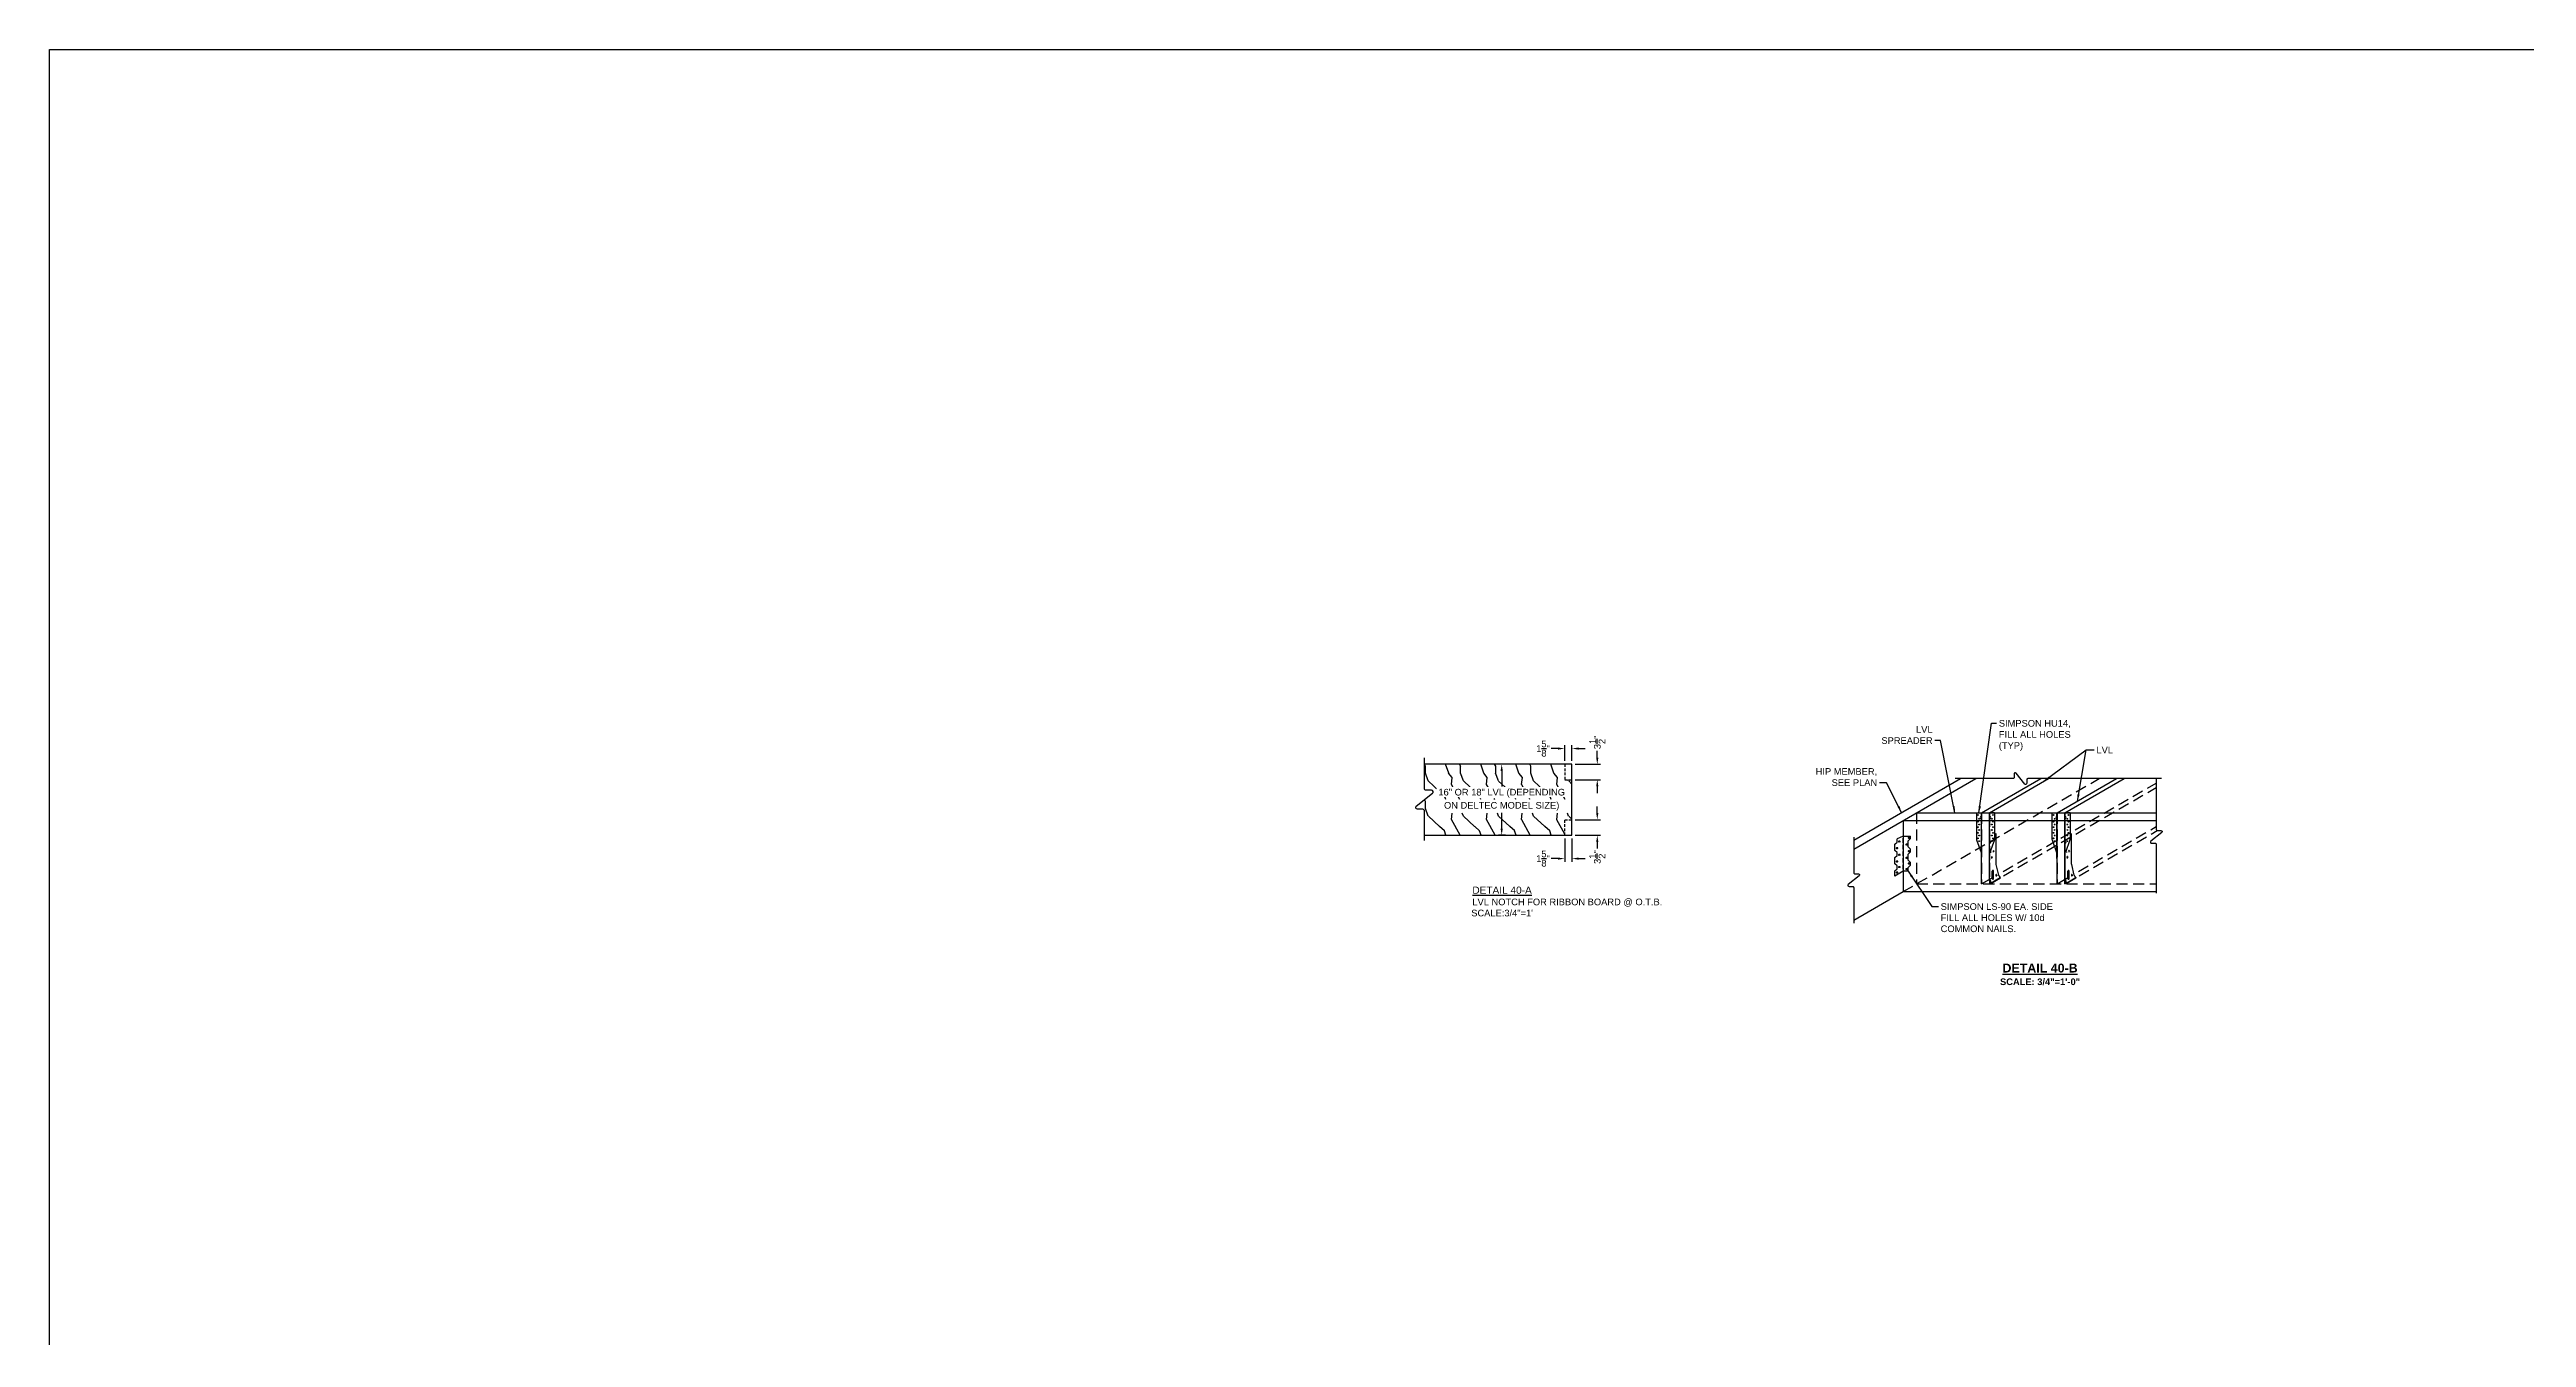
# Model space of a CAD drawing. Header units: inches. Extents: x -1316 to 22433, y -200 to 8737.
# Drawn here: x 3202 to 3759, y 1099 to 1389 of the extents above; entities that cross this region are included whole.
import ezdxf

# ---------------------------------------------------------------- set-up
doc = ezdxf.new("R2010")
doc.units = ezdxf.units.IN
doc.header["$LTSCALE"] = 10
doc.header["$MEASUREMENT"] = 0
doc.header["$PDMODE"] = 34
doc.header["$PDSIZE"] = 18
doc.linetypes.add('HIDDEN', pattern=[0.375, 0.25, -0.125])
doc.linetypes.add('HIDDEN4', pattern=[0.09375, 0.0625, -0.03125])
doc.layers.get('0').update_dxf_attribs({"linetype": 'CONTINUOUS'})
doc.layers.get('DefPoints').update_dxf_attribs({"linetype": 'CONTINUOUS'})
for name, color, linetype in [('A-', 1, 'CONTINUOUS'), ('A-BLUE', 5, 'CONTINUOUS'), ('A-DIM', 4, 'CONTINUOUS'), ('A-TXT', 222, 'CONTINUOUS')]:
    doc.layers.add(name, color=color, linetype=linetype)
doc.layers.add('VIEWPORT', color=14, linetype='CONTINUOUS', plot=False)
doc.styles.add('style1', font='arial.ttf')
doc.styles.add('style2', font='arialbd.ttf')
doc.dimstyles.new('3-4', dxfattribs={"dimtxt": 1.5, "dimasz": 1.5, "dimexe": 0.75, "dimexo": 0.75, "dimgap": 0.5, "dimtad": 0, "dimdec": 4, "dimrnd": 0.0625, "dimzin": 0, "dimdsep": 46, "dimlunit": 4, "dimtxsty": 'style1', "dimcen": 0.09, "dimazin": 0, "dimtfac": 1, "dimtdec": 4, "dimtofl": 0, "dimtmove": 0, "dimatfit": 0, "dimfxl": 1, "dimtolj": 1, "dimtzin": 0, "dimarcsym": 0})
doc.dimstyles.new('3-4 HORIZ', dxfattribs={"dimtxt": 1.5, "dimasz": 1.5, "dimexe": 0.75, "dimexo": 0.75, "dimgap": 0.5, "dimtad": 0, "dimtih": 1, "dimtoh": 1, "dimdec": 4, "dimrnd": 0.0625, "dimzin": 0, "dimdsep": 46, "dimlunit": 4, "dimtxsty": 'style1', "dimcen": 0.09, "dimazin": 0, "dimtfac": 1, "dimtdec": 4, "dimtofl": 0, "dimtmove": 0, "dimatfit": 0, "dimfxl": 0.75, "dimtolj": 1, "dimtzin": 0, "dimarcsym": 0})

# ---------------------------------------------------------------- blocks, each defined once
blk = doc.blocks.new('*D911')
at = {"layer": 'A-DIM', "color": 0, "lineweight": -2, "transparency": 16777216}
for p, q in [((3542.87, 1229.28), (3542.87, 1232.8)), ((3544.5, 1229.28), (3544.5, 1232.8)), ((3541.37, 1232.05), (3539.82, 1232.05)), ((3546, 1232.05), (3547.5, 1232.05))]:
    blk.add_line(p, q, dxfattribs=at)
at = {"layer": 'A-DIM', "color": 0, "transparency": 16777216}
for points in [[(3541.37, 1232.3), (3541.37, 1231.8), (3542.87, 1232.05)], [(3546, 1232.3), (3546, 1231.8), (3544.5, 1232.05)]]:
    blk.add_solid(points, dxfattribs=at)
at = {"layer": 'DefPoints', "color": 0, "transparency": 16777216}
for p in [(3542.87, 1228.53), (3544.5, 1232.05), (3544.5, 1228.53)]:
    blk.add_point(p, dxfattribs=at)
at = {"layer": 'A-DIM', "color": 0, "transparency": 16777216, "insert": (3537.98, 1232.05), "char_height": 1.5, "attachment_point": 5, "style": 'style1'}
blk.add_mtext('\\A1;1{\\H1.000000x;\\S5/8;}"', dxfattribs=at)
blk = doc.blocks.new('*D912')
at = {"layer": 'A-DIM', "color": 0, "lineweight": -2, "transparency": 16777216}
for p, q in [((3545.25, 1228.53), (3550.95, 1228.53)), ((3550.2, 1230.03), (3550.2, 1231.53)), ((3545.25, 1225.03), (3550.95, 1225.03)), ((3550.2, 1223.53), (3550.2, 1222.03))]:
    blk.add_line(p, q, dxfattribs=at)
at = {"layer": 'A-DIM', "color": 0, "transparency": 16777216}
for points in [[(3549.95, 1230.03), (3550.45, 1230.03), (3550.2, 1228.53)], [(3549.95, 1223.53), (3550.45, 1223.53), (3550.2, 1225.03)]]:
    blk.add_solid(points, dxfattribs=at)
at = {"layer": 'DefPoints', "color": 0, "transparency": 16777216}
for p in [(3544.5, 1228.53), (3550.2, 1228.53), (3544.5, 1225.03)]:
    blk.add_point(p, dxfattribs=at)
at = {"layer": 'A-DIM', "color": 0, "transparency": 16777216, "insert": (3550.2, 1233.44), "char_height": 1.5, "attachment_point": 5, "rotation": 90, "style": 'style1'}
blk.add_mtext('\\A1;3{\\H1.000000x;\\S1/2;}"', dxfattribs=at)
blk = doc.blocks.new('*D908')
at = {"layer": 'A-DIM', "color": 0, "lineweight": -2, "transparency": 16777216}
for p, q in [((3542.87, 1211.78), (3542.87, 1206.53)), ((3544.5, 1211.78), (3544.5, 1206.53)), ((3541.37, 1207.28), (3539.82, 1207.28)), ((3546, 1207.28), (3547.5, 1207.28))]:
    blk.add_line(p, q, dxfattribs=at)
at = {"layer": 'A-DIM', "color": 0, "transparency": 16777216}
for points in [[(3541.37, 1207.53), (3541.37, 1207.03), (3542.87, 1207.28)], [(3546, 1207.53), (3546, 1207.03), (3544.5, 1207.28)]]:
    blk.add_solid(points, dxfattribs=at)
at = {"layer": 'DefPoints', "color": 0, "transparency": 16777216}
for p in [(3542.87, 1212.53), (3544.5, 1212.53), (3544.5, 1207.28)]:
    blk.add_point(p, dxfattribs=at)
at = {"layer": 'A-DIM', "color": 0, "transparency": 16777216, "insert": (3537.98, 1207.28), "char_height": 1.5, "attachment_point": 5, "style": 'style1'}
blk.add_mtext('\\A1;1{\\H1.000000x;\\S5/8;}"', dxfattribs=at)
blk = doc.blocks.new('*D909')
at = {"layer": 'A-TXT', "color": 0, "lineweight": -2, "transparency": 16777216}
for p, q in [((3529.57, 1228.53), (3527.93, 1228.53)), ((3528.68, 1227.03), (3528.68, 1223.5)), ((3528.68, 1214.03), (3528.68, 1217.56)), ((3529.57, 1212.53), (3527.93, 1212.53))]:
    blk.add_line(p, q, dxfattribs=at)
at = {"layer": 'A-TXT', "color": 0, "transparency": 16777216}
for points in [[(3528.43, 1227.03), (3528.93, 1227.03), (3528.68, 1228.53)], [(3528.43, 1214.03), (3528.93, 1214.03), (3528.68, 1212.53)]]:
    blk.add_solid(points, dxfattribs=at)
at = {"layer": 'DefPoints', "color": 0, "transparency": 16777216}
for p in [(3530.32, 1228.53), (3528.68, 1212.53), (3530.32, 1212.53)]:
    blk.add_point(p, dxfattribs=at)
at = {"layer": 'A-TXT', "color": 0, "transparency": 16777216, "insert": (3528.68, 1222.01), "char_height": 1.5, "attachment_point": 5, "style": 'style1', "bg_fill": 3, "box_fill_scale": 1.25, "bg_fill_color": 256, "bg_fill_true_color": 13158600, "bg_fill_transparency": 0}
blk.add_mtext('\\A1;16" OR 18" LVL (DEPENDING', dxfattribs=at)
at = {"layer": 'A-TXT', "color": 0, "transparency": 16777216, "insert": (3528.68, 1219.05), "char_height": 1.5, "attachment_point": 5, "style": 'style1', "bg_fill": 3, "box_fill_scale": 1.25, "bg_fill_color": 256, "bg_fill_true_color": 13158600, "bg_fill_transparency": 0}
blk.add_mtext('\\A1;ON DELTEC MODEL SIZE)', dxfattribs=at)
blk = doc.blocks.new('*U907')
blk.add_lwpolyline([(-24.5, 0), (-6.7, 0, 0.414214), (-5.7, 1), (-5.7, 4.2, -0.707458), (-3.9, 4.9), (3.9, -4.9, 0.707458), (5.7, -4.2), (5.7, -1, -0.414214), (6.7, 0), (25.1, 0)], format="xyb")
blk = doc.blocks.new('*D910')
at = {"layer": 'A-DIM', "color": 0, "lineweight": -2, "transparency": 16777216}
for p, q in [((3545.25, 1216.03), (3550.95, 1216.03)), ((3550.2, 1217.53), (3550.2, 1219.03)), ((3545.25, 1212.53), (3550.95, 1212.53)), ((3550.2, 1211.03), (3550.2, 1209.53))]:
    blk.add_line(p, q, dxfattribs=at)
at = {"layer": 'A-DIM', "color": 0, "transparency": 16777216}
for points in [[(3549.95, 1217.53), (3550.45, 1217.53), (3550.2, 1216.03)], [(3549.95, 1211.03), (3550.45, 1211.03), (3550.2, 1212.53)]]:
    blk.add_solid(points, dxfattribs=at)
at = {"layer": 'DefPoints', "color": 0, "transparency": 16777216}
for p in [(3544.5, 1216.03), (3544.5, 1212.53), (3550.2, 1212.53)]:
    blk.add_point(p, dxfattribs=at)
at = {"layer": 'A-DIM', "color": 0, "transparency": 16777216, "insert": (3550.2, 1207.62), "char_height": 1.5, "attachment_point": 5, "rotation": 90, "style": 'style1'}
blk.add_mtext('\\A1;3{\\H1.000000x;\\S1/2;}"', dxfattribs=at)
blk = doc.blocks.new('*U904')
blk.add_lwpolyline([(-52.5, 0), (-6.7, 0, 0.414214), (-5.7, 1), (-5.7, 4.2, -0.707458), (-3.9, 4.9), (3.9, -4.9, 0.707458), (5.7, -4.2), (5.7, -1, -0.414214), (6.7, 0), (50.7, 0)], format="xyb")
blk = doc.blocks.new('*U905')
blk.add_lwpolyline([(-38.7, 0), (-6.7, 0, 0.414214), (-5.7, 1), (-5.7, 4.2, -0.707458), (-3.9, 4.9), (3.9, -4.9, 0.707458), (5.7, -4.2), (5.7, -1, -0.414214), (6.7, 0), (38.7, 0)], format="xyb")
blk = doc.blocks.new('*U906')
blk.add_lwpolyline([(-127.1, 0), (-6.7, 0, 0.414214), (-5.7, 1), (-5.7, 4.2, -0.707458), (-3.9, 4.9), (3.9, -4.9, 0.707458), (5.7, -4.2), (5.7, -1, -0.414214), (6.7, 0), (58.9, 0)], format="xyb")

msp = doc.modelspace()

# ---------------------------------------------------------------- hatches: boundary and pattern name
at = {"layer": 'A-'}
h = msp.add_hatch(dxfattribs=at)
h.set_pattern_fill('WOOD_2', color=5, scale=7.9, pattern_type=2)
h.set_pattern_definition([(108.4349, (6961.1017, 33.5399), (-7.8999874, 15.8000034), [2.997837, -21.984152]), (139.3987, (6960.1537, 36.3839), (-47.39999224, 39.50000333), [1.456689, -71.377717]), (136.8476, (6966.9477, 37.33187), (-118.499980546, 110.600022388), [3.465209, -169.795316]), (109.9831, (6964.4197, 39.7019), (-23.69999569, 63.2000052), [1.849343, -90.617787]), (90, (6963.788, 33.54), (-7.9, 7.9), [1.58, -6.32]), (118.4429, (6963.7877, 35.11987), (55.299951327, -102.70002975), [4.312563, -211.315473]), (84.2894, (6961.7337, 38.9119), (-7.90001039, -71.09999545), [1.587884, -77.806136]), (129.8056, (6961.8917, 40.4919), (31.60001922, -39.49998468), [1.23402, -60.466955])])
h.paths.add_polyline_path([(3513.53678, 1217.51153), (3543.82785, 1217.51153), (3543.82785, 1220.54724), (3513.53678, 1220.54724)], flags=16)
h.paths.add_polyline_path([(3520.35151, 1220.79724), (3537.01312, 1220.79724), (3537.01312, 1223.33295), (3520.35151, 1223.33295)], flags=16)
edge = h.paths.add_edge_path()
edge.add_line((3511.3009, 1228.52938), (3511.3009, 1223.04495))
edge.add_arc((3511.6759, 1223.04495), 0.375, 180, 270)
edge.add_line((3511.6759, 1222.66995), (3512.89255, 1222.66995))
edge.add_arc((3512.89255, 1222.29495), 0.375, -51.1111607, 90, ccw=False)
edge.add_line((3513.12798, 1222.00306), (3509.47382, 1219.05571))
edge.add_arc((3509.70925, 1218.76382), 0.375, 128.8888393, 270)
edge.add_line((3509.70925, 1218.38882), (3510.9259, 1218.38882))
edge.add_arc((3510.9259, 1218.01382), 0.375, 0, 90, ccw=False)
edge.add_line((3511.3009, 1218.01382), (3511.3009, 1212.52938))
edge.add_line((3511.3009, 1212.52938), (3542.87448, 1212.52938))
edge.add_line((3542.87448, 1212.52938), (3542.87448, 1216.02938))
edge.add_line((3542.87448, 1216.02938), (3544.49948, 1216.02938))
edge.add_line((3544.49948, 1216.02938), (3544.49948, 1225.02938))
edge.add_line((3544.49948, 1225.02938), (3542.87448, 1225.02938))
edge.add_line((3542.87448, 1225.02938), (3542.87448, 1228.52938))
edge.add_line((3542.87448, 1228.52938), (3511.3009, 1228.52938))

# ---------------------------------------------------------------- linework, layer by layer
for p, q in [((3607.93263, 1211.43376), (3631.93514, 1225.29162)), ((3607.93263, 1209.41304), (3635.43514, 1225.29162)), ((3636.71887, 1217.58903), (3650.06014, 1225.29162)), ((3638.46887, 1217.58903), (3651.81014, 1225.29162)), ((3653.71887, 1217.58903), (3667.06014, 1225.29162)), ((3655.46887, 1217.58903), (3668.81014, 1225.29162)), ((3619.06278, 1215.83903), (3619.06278, 1199.83903)), ((3619.06278, 1215.83903), (3676.05732, 1215.83903)), ((3622.09387, 1217.58903), (3676.04828, 1217.58903)), ((3635.53887, 1217.58903), (3635.53887, 1211.81552)), ((3635.53887, 1217.58903), (3636.71887, 1217.58903)), ((3636.66387, 1207.30028), (3636.66387, 1217.58903)), ((3636.71887, 1207.30028), (3636.71887, 1217.58903)), ((3638.46887, 1207.30028), (3638.46887, 1217.58903)), ((3639.64887, 1217.58903), (3638.46887, 1217.58903)), ((3638.52387, 1207.30028), (3638.52387, 1217.58903)), ((3639.64887, 1217.58903), (3639.64887, 1211.81552)), ((3652.53887, 1217.58903), (3652.53887, 1211.81552)), ((3652.53887, 1217.58903), (3653.71887, 1217.58903)), ((3653.66387, 1207.30028), (3653.66387, 1217.58903)), ((3653.71887, 1207.30028), (3653.71887, 1217.58903)), ((3655.46887, 1201.58903), (3655.46887, 1217.58903)), ((3655.46887, 1207.30028), (3655.46887, 1217.58903)), ((3656.64887, 1217.58903), (3655.46887, 1217.58903)), ((3655.52387, 1207.30028), (3655.52387, 1217.58903)), ((3656.64887, 1217.58903), (3656.64887, 1211.81552)), ((3617.21259, 1210.50174), (3617.71259, 1211.00174)), ((3617.21259, 1209.12674), (3617.21259, 1210.50174)), ((3619.06278, 1212.31664), (3617.71259, 1211.73347)), ((3617.71259, 1211.00174), (3617.71259, 1211.73347)), ((3618.29079, 1211.20484), (3618.0874, 1211.20484)), ((3618.29079, 1211.04864), (3618.0874, 1211.04864)), ((3618.96898, 1211.77334), (3618.96898, 1210.96134)), ((3618.96898, 1210.27334), (3618.96898, 1209.46134)), ((3619.06278, 1212.31664), (3620.70009, 1212.31664)), ((3619.06278, 1212.30464), (3619.06278, 1211.93233)), ((3619.06278, 1210.80464), (3619.06278, 1210.41492)), ((3619.15658, 1210.96094), (3619.15658, 1211.7785)), ((3619.15658, 1209.46094), (3619.15658, 1210.2785)), ((3619.90329, 1210.50774), (3619.75764, 1210.50774)), ((3619.90329, 1210.35154), (3619.75764, 1210.35154)), ((3620.20009, 1211.30464), (3620.70009, 1211.80464)), ((3620.20009, 1209.92964), (3620.20009, 1211.30464)), ((3620.40329, 1212.00774), (3620.28778, 1212.00774)), ((3620.40329, 1211.85154), (3620.28778, 1211.85154)), ((3620.70009, 1211.80464), (3620.70009, 1212.31664)), ((3635.59727, 1211.47881), (3636.60887, 1208.64989)), ((3636.71887, 1201.58903), (3636.71887, 1210.08263)), ((3638.46887, 1202.7456), (3638.46887, 1212.10037)), ((3638.52387, 1202.68162), (3638.52387, 1212.10037)), ((3639.59048, 1211.47881), (3638.57887, 1208.64989)), ((3639.89887, 1212.92598), (3639.89887, 1206.32686)), ((3652.59727, 1211.47881), (3653.60887, 1208.64989)), ((3653.71887, 1201.58903), (3653.71887, 1210.08263)), ((3653.71887, 1201.58903), (3653.71887, 1210.08263)), ((3655.46887, 1202.7456), (3655.46887, 1212.10037)), ((3655.52387, 1202.68162), (3655.52387, 1212.10037)), ((3656.59048, 1211.47881), (3655.57887, 1208.64989)), ((3656.89887, 1212.92598), (3656.89887, 1206.32686)), ((3617.71259, 1208.62674), (3617.21259, 1209.12674)), ((3617.21259, 1207.50174), (3617.71259, 1208.00174)), ((3617.21259, 1206.12674), (3617.21259, 1207.50174)), ((3617.71259, 1205.62674), (3617.21259, 1206.12674)), ((3617.21259, 1204.50174), (3617.71259, 1205.00174)), ((3617.21259, 1203.36143), (3617.21259, 1204.50174)), ((3619.06278, 1204.42964), (3617.21259, 1203.36143)), ((3617.79079, 1209.70484), (3617.5874, 1209.70484)), ((3617.79079, 1209.54864), (3617.5874, 1209.54864)), ((3617.79079, 1206.70484), (3617.5874, 1206.70484)), ((3617.79079, 1206.54864), (3617.5874, 1206.54864)), ((3617.71259, 1208.00174), (3617.71259, 1208.62674)), ((3617.71259, 1205.00174), (3617.71259, 1205.62674)), ((3618.29079, 1208.20484), (3618.0874, 1208.20484)), ((3618.29079, 1208.04864), (3618.0874, 1208.04864)), ((3618.29079, 1205.45484), (3618.0874, 1205.45484)), ((3618.29079, 1205.29864), (3618.0874, 1205.29864)), ((3618.96898, 1208.77334), (3618.96898, 1207.96134)), ((3618.96898, 1207.27334), (3618.96898, 1206.46134)), ((3618.96898, 1205.77334), (3618.96898, 1204.96134)), ((3619.06278, 1209.2846), (3619.06278, 1208.91299)), ((3619.06278, 1207.81364), (3619.06278, 1207.42655)), ((3619.06278, 1206.31172), (3619.06278, 1205.92462)), ((3619.06278, 1204.82528), (3619.06278, 1204.42964)), ((3620.20009, 1204.42964), (3619.06278, 1204.42964)), ((3619.15658, 1207.96094), (3619.15658, 1208.7785)), ((3619.15658, 1206.46094), (3619.15658, 1207.2785)), ((3619.15658, 1204.96094), (3619.15658, 1205.7785)), ((3619.90329, 1207.50774), (3619.75764, 1207.50774)), ((3619.90329, 1207.35154), (3619.75764, 1207.35154)), ((3619.90329, 1205.00774), (3619.75764, 1205.00774)), ((3619.90329, 1204.85154), (3619.75764, 1204.85154)), ((3620.70009, 1209.42964), (3620.20009, 1209.92964)), ((3620.20009, 1208.30464), (3620.70009, 1208.80464)), ((3620.20009, 1206.92964), (3620.20009, 1208.30464)), ((3620.70009, 1206.42964), (3620.20009, 1206.92964)), ((3620.20009, 1205.30464), (3620.70009, 1205.80464)), ((3620.20009, 1204.42964), (3620.20009, 1205.30464)), ((3620.40329, 1209.00774), (3620.28778, 1209.00774)), ((3620.40329, 1208.85154), (3620.28778, 1208.85154)), ((3620.40329, 1206.25774), (3620.28778, 1206.25774)), ((3620.40329, 1206.10154), (3620.28778, 1206.10154)), ((3620.70009, 1208.80464), (3620.70009, 1209.42964)), ((3620.70009, 1205.80464), (3620.70009, 1206.42964)), ((3636.60887, 1208.64989), (3636.66387, 1208.48703)), ((3636.68013, 1208.48703), (3636.70763, 1208.48703)), ((3638.78512, 1208.64725), (3638.75762, 1208.64725)), ((3638.85637, 1208.8101), (3638.80137, 1208.64725)), ((3638.99677, 1207.74067), (3638.91588, 1207.60057)), ((3639.12804, 1207.44412), (3638.91971, 1207.44412)), ((3638.94299, 1207.55362), (3639.10476, 1207.55362)), ((3639.02387, 1207.33995), (3639.02387, 1207.54828)), ((3639.05098, 1207.74067), (3639.13187, 1207.60057)), ((3639.12512, 1202.76935), (3639.12512, 1204.47185)), ((3639.18012, 1202.76935), (3639.18012, 1204.47185)), ((3639.37177, 1209.11567), (3639.29088, 1208.97557)), ((3639.50304, 1208.81912), (3639.29471, 1208.81912)), ((3639.31799, 1208.92862), (3639.47976, 1208.92862)), ((3639.36762, 1202.76935), (3639.36762, 1204.47185)), ((3639.39887, 1208.71495), (3639.39887, 1208.92328)), ((3639.42262, 1202.76935), (3639.42262, 1204.47185)), ((3639.42598, 1209.11567), (3639.50687, 1208.97557)), ((3639.95727, 1205.99014), (3640.50338, 1203.58924)), ((3653.60887, 1208.64989), (3653.66387, 1208.48703)), ((3653.68013, 1208.48703), (3653.70763, 1208.48703)), ((3655.78512, 1208.64725), (3655.75762, 1208.64725)), ((3655.85637, 1208.8101), (3655.80137, 1208.64725)), ((3655.99677, 1207.74067), (3655.91588, 1207.60057)), ((3656.12804, 1207.44412), (3655.91971, 1207.44412)), ((3655.94299, 1207.55362), (3656.10476, 1207.55362)), ((3656.02387, 1207.33995), (3656.02387, 1207.54828)), ((3656.05098, 1207.74067), (3656.13187, 1207.60057)), ((3656.12512, 1202.76935), (3656.12512, 1204.47185)), ((3656.18012, 1202.76935), (3656.18012, 1204.47185)), ((3656.37177, 1209.11567), (3656.29088, 1208.97557)), ((3656.50304, 1208.81912), (3656.29471, 1208.81912)), ((3656.31799, 1208.92862), (3656.47976, 1208.92862)), ((3656.36762, 1202.76935), (3656.36762, 1204.47185)), ((3656.39887, 1208.71495), (3656.39887, 1208.92328)), ((3656.42262, 1202.76935), (3656.42262, 1204.47185)), ((3656.42598, 1209.11567), (3656.50687, 1208.97557)), ((3656.95727, 1205.99014), (3657.50338, 1203.58924)), ((3607.93263, 1193.41304), (3619.06278, 1199.83903)), ((3617.79079, 1204.20484), (3617.5874, 1204.20484)), ((3617.79079, 1204.04864), (3617.5874, 1204.04864)), ((3619.06278, 1199.83903), (3676.04828, 1199.83903)), ((3638.59055, 1202.53132), (3638.46887, 1202.7456)), ((3638.74637, 1201.74925), (3640.91144, 1202.99925)), ((3638.74637, 1201.74925), (3638.77387, 1201.85037)), ((3638.74637, 1201.74925), (3638.77387, 1201.70162)), ((3638.77387, 1201.70162), (3640.93894, 1202.95162)), ((3638.77387, 1201.85037), (3638.77387, 1202.20541)), ((3639.9384, 1203.64659), (3639.93162, 1203.38746)), ((3639.93162, 1203.38746), (3640.11613, 1203.38746)), ((3640.11511, 1203.42635), (3639.93264, 1203.42635)), ((3640.10934, 1203.64659), (3640.11613, 1203.38746)), ((3640.86456, 1203.08044), (3640.7223, 1203.32684)), ((3640.81462, 1202.97943), (3640.83025, 1202.95237)), ((3640.91144, 1202.99925), (3640.83025, 1202.95237)), ((3640.86456, 1203.08044), (3640.8375, 1203.06481)), ((3640.91144, 1202.99925), (3640.93894, 1202.95162)), ((3655.59055, 1202.53132), (3655.46887, 1202.7456)), ((3655.74637, 1201.74925), (3657.91144, 1202.99925)), ((3655.74637, 1201.74925), (3655.77387, 1201.85037)), ((3655.74637, 1201.74925), (3655.77387, 1201.70162)), ((3655.77387, 1201.70162), (3657.93894, 1202.95162)), ((3655.77387, 1201.85037), (3655.77387, 1202.20541)), ((3656.9384, 1203.64659), (3656.93162, 1203.38746)), ((3656.93162, 1203.38746), (3657.11613, 1203.38746)), ((3657.11511, 1203.42635), (3656.93264, 1203.42635)), ((3657.10934, 1203.64659), (3657.11613, 1203.38746)), ((3657.86456, 1203.08044), (3657.7223, 1203.32684)), ((3657.81462, 1202.97943), (3657.83025, 1202.95237)), ((3657.91144, 1202.99925), (3657.83025, 1202.95237)), ((3657.86456, 1203.08044), (3657.8375, 1203.06481)), ((3657.91144, 1202.99925), (3657.93894, 1202.95162))]:
    msp.add_line(p, q, dxfattribs=at)
at = {"layer": 'A-', "color": 5, "linetype": 'HIDDEN'}
for p, q in [((3619.06278, 1199.83903), (3663.14796, 1225.29162)), ((3641.55485, 1204.38108), (3676.04828, 1224.29588)), ((3641.65668, 1203.42951), (3676.04828, 1223.28551)), ((3622.09387, 1217.58903), (3622.09387, 1201.58903)), ((3636.71887, 1217.58903), (3636.71887, 1201.58903)), ((3636.71887, 1217.58903), (3636.71887, 1201.58903)), ((3638.46887, 1217.58903), (3638.46887, 1201.58903)), ((3638.46887, 1217.58903), (3638.46887, 1201.58903)), ((3641.55485, 1204.38108), (3664.43169, 1217.58903)), ((3641.65668, 1203.42951), (3666.18169, 1217.58903)), ((3653.71887, 1217.58903), (3653.71887, 1201.58903)), ((3653.71887, 1217.58903), (3653.71887, 1201.58903)), ((3653.71887, 1217.58903), (3653.71887, 1201.58903)), ((3653.71887, 1217.58903), (3653.71887, 1201.58903)), ((3653.71887, 1217.58903), (3653.71887, 1201.58903)), ((3653.71887, 1217.58903), (3653.71887, 1201.58903)), ((3655.46887, 1217.58903), (3655.46887, 1201.58903)), ((3655.46887, 1217.58903), (3655.46887, 1201.58903)), ((3655.46887, 1217.58903), (3655.46887, 1201.58903)), ((3655.46887, 1217.58903), (3655.46887, 1201.58903)), ((3655.46887, 1217.58903), (3655.46887, 1201.58903)), ((3655.46887, 1217.58903), (3655.46887, 1201.58903)), ((3658.55485, 1204.38108), (3676.04828, 1214.48092)), ((3658.55485, 1204.38108), (3676.04828, 1214.48092)), ((3658.65668, 1203.42951), (3676.26427, 1213.59526)), ((3658.65668, 1203.42951), (3676.26427, 1213.59526)), ((3622.09387, 1201.58903), (3676.04828, 1201.58903)), ((3636.71887, 1201.58903), (3639.71887, 1203.32108)), ((3636.71887, 1201.58903), (3639.09387, 1202.96024)), ((3653.71887, 1201.58903), (3656.71887, 1203.32108)), ((3653.71887, 1201.58903), (3656.71887, 1203.32108)), ((3653.71887, 1201.58903), (3656.09387, 1202.96024)), ((3653.71887, 1201.58903), (3656.09387, 1202.96024)), ((3655.46887, 1201.58903), (3656.09387, 1201.94988))]:
    msp.add_line(p, q, dxfattribs=at)
at = {"layer": 'A-'}
for points in [[(3511.3009, 1212.52938), (3544.49948, 1212.52938), (3544.49948, 1228.52938), (3511.3009, 1228.52938)], [(3636.09387, 1217.58903), (3639.09387, 1217.58903)], [(3636.71887, 1217.58903), (3638.46887, 1217.58903)], [(3653.09387, 1217.58903), (3656.09387, 1217.58903)], [(3653.71887, 1217.58903), (3655.46887, 1217.58903)], [(3653.71887, 1217.58903), (3655.46887, 1217.58903)], [(3639.64887, 1212.78164), (3639.89887, 1212.92598)], [(3656.64887, 1212.78164), (3656.89887, 1212.92598)], [(3636.71887, 1201.58903), (3639.31695, 1203.08903)], [(3638.77387, 1201.70162), (3640.93894, 1202.95162)], [(3653.71887, 1201.58903), (3656.31695, 1203.08903)], [(3653.71887, 1201.58903), (3656.31695, 1203.08903)], [(3655.77387, 1201.70162), (3657.93894, 1202.95162)]]:
    msp.add_lwpolyline(points, dxfattribs=at)
at = {"layer": 'A-', "linetype": 'HIDDEN'}
for points in [[(3638.46887, 1216.96403), (3638.46887, 1201.58903)], [(3655.46887, 1216.96403), (3655.46887, 1201.58903)]]:
    msp.add_lwpolyline(points, dxfattribs=at)
at = {"layer": 'A-'}
for centre in [(3635.91387, 1217.08903), (3635.91387, 1215.58903), (3636.16387, 1216.21403), (3639.02387, 1216.21403), (3639.27387, 1217.08903), (3639.27387, 1215.58903), (3652.91387, 1217.08903), (3652.91387, 1215.58903), (3653.16387, 1216.21403), (3656.02387, 1216.21403), (3656.27387, 1217.08903), (3656.27387, 1215.58903), (3635.91387, 1214.33903), (3635.91387, 1213.08903), (3635.91387, 1211.83903), (3636.16387, 1214.96403), (3636.16387, 1213.71403), (3636.16387, 1212.46403), (3636.16387, 1211.21403), (3639.02387, 1214.96403), (3639.02387, 1213.71403), (3639.02387, 1212.46403), (3639.02387, 1211.21403), (3639.27387, 1214.33903), (3639.27387, 1213.08903), (3639.27387, 1211.83903), (3652.91387, 1214.33903), (3652.91387, 1213.08903), (3652.91387, 1211.83903), (3653.16387, 1214.96403), (3653.16387, 1213.71403), (3653.16387, 1212.46403), (3653.16387, 1211.21403), (3656.02387, 1214.96403), (3656.02387, 1213.71403), (3656.02387, 1212.46403), (3656.02387, 1211.21403), (3656.27387, 1214.33903), (3656.27387, 1213.08903), (3656.27387, 1211.83903)]:
    msp.add_circle(centre, 0.0855, dxfattribs=at)
for centre, radius, start, end in [((3636.66387, 1216.53023), 0.25, 90, 270), ((3638.52387, 1216.53023), 0.25, 270, 90), ((3653.66387, 1216.53023), 0.25, 90, 270), ((3655.52387, 1216.53023), 0.25, 270, 90), ((3618.08759, 1211.12674), 0.0781, 89.384674, 271.8559738), ((3618.29079, 1211.12674), 0.0781, 267.7649, 93.0850881), ((3619.06278, 1210.96094), 0.0938, 179.1502311, 2.5254423), ((3619.06278, 1211.77334), 0.0938, 2.4518335, 179.4471538), ((3619.06278, 1210.27334), 0.0938, 2.4518335, 179.4471538), ((3619.75784, 1210.42964), 0.0781, 89.384674, 271.8559738), ((3619.90329, 1210.42964), 0.0781, 267.7649, 93.0850881), ((3620.28797, 1211.92964), 0.0781, 89.384674, 271.8559738), ((3620.40329, 1211.92964), 0.0781, 267.7649, 93.0850881), ((3636.53887, 1211.81552), 1, 180, 199.6767889), ((3638.52387, 1211.04157), 0.25, 270, 90), ((3638.64887, 1211.81552), 1, 340.3232111, 0), ((3653.53887, 1211.81552), 1, 180, 199.6767889), ((3655.52387, 1211.04157), 0.25, 270, 90), ((3655.64887, 1211.81552), 1, 340.3232111, 0), ((3617.58759, 1209.62674), 0.0781, 89.384674, 271.8559738), ((3617.58759, 1206.62674), 0.0781, 89.384674, 271.8559738), ((3617.79079, 1209.62674), 0.0781, 267.7649, 93.0850881), ((3617.79079, 1206.62674), 0.0781, 267.7649, 93.0850881), ((3618.08759, 1208.12674), 0.0781, 89.384674, 271.8559738), ((3618.08759, 1205.37674), 0.0781, 89.384674, 271.8559738), ((3618.29079, 1208.12674), 0.0781, 267.7649, 93.0850881), ((3618.29079, 1205.37674), 0.0781, 267.7649, 93.0850881), ((3619.06278, 1209.46094), 0.0938, 179.1502311, 2.5254423), ((3619.06278, 1207.96094), 0.0938, 179.1502311, 2.5254423), ((3619.06278, 1206.46094), 0.0938, 179.1502311, 2.5254423), ((3619.06278, 1204.96094), 0.0938, 179.1502311, 2.5254423), ((3619.06278, 1208.77334), 0.0938, 2.4518335, 179.4471538), ((3619.06278, 1207.27334), 0.0938, 2.4518335, 179.4471538), ((3619.06278, 1205.77334), 0.0938, 2.4518335, 179.4471538), ((3619.75784, 1207.42964), 0.0781, 89.384674, 271.8559738), ((3619.75784, 1204.92964), 0.0781, 89.384674, 271.8559738), ((3619.90329, 1207.42964), 0.0781, 267.7649, 93.0850881), ((3619.90329, 1204.92964), 0.0781, 267.7649, 93.0850881), ((3620.28797, 1208.92964), 0.0781, 89.384674, 271.8559738), ((3620.28797, 1206.17964), 0.0781, 89.384674, 271.8559738), ((3620.40329, 1208.92964), 0.0781, 267.7649, 93.0850881), ((3620.40329, 1206.17964), 0.0781, 267.7649, 93.0850881), ((3638.94299, 1207.58492), 0.0313, 150, 270), ((3639.02387, 1207.72502), 0.0313, 30, 150), ((3639.10476, 1207.58492), 0.0313, 270, 30), ((3639.27387, 1204.47185), 0.14875, 0, 180), ((3639.27387, 1204.47185), 0.09375, 0, 180), ((3639.31799, 1208.95992), 0.0313, 150, 270), ((3639.39887, 1209.10002), 0.0313, 30, 150), ((3639.47976, 1208.95992), 0.0313, 270, 30), ((3640.89887, 1206.32686), 1, 180, 199.6767889), ((3655.94299, 1207.58492), 0.0313, 150, 270), ((3656.02387, 1207.72502), 0.0313, 30, 150), ((3656.10476, 1207.58492), 0.0313, 270, 30), ((3656.27387, 1204.47185), 0.14875, 0, 180), ((3656.27387, 1204.47185), 0.09375, 0, 180), ((3656.31799, 1208.95992), 0.0313, 150, 270), ((3656.39887, 1209.10002), 0.0313, 30, 150), ((3656.47976, 1208.95992), 0.0313, 270, 30), ((3657.89887, 1206.32686), 1, 180, 199.6767889), ((3617.58759, 1204.12674), 0.0781, 89.384674, 271.8559738), ((3617.79079, 1204.12674), 0.0781, 267.7649, 93.0850881), ((3638.2316, 1202.11491), 0.54978, 9.4747747, 49.2382771), ((3639.27387, 1202.76935), 0.14875, 179.9998242, 0.0001758), ((3639.27387, 1202.76935), 0.09375, 179.9998242, 0.0001758), ((3640.02387, 1203.51813), 0.1097, 37.4529727, 142.5470273), ((3640.02387, 1203.57941), 0.08732, 4.4416363, 175.5583637), ((3640.02387, 1203.64435), 0.0855, 1.5, 178.5), ((3639.85628, 1202.82684), 1, 30, 49.6767889), ((3640.86875, 1203.01068), 0.0625, 120, 210), ((3655.2316, 1202.11491), 0.54978, 9.4747747, 49.2382771), ((3656.27387, 1202.76935), 0.14875, 179.9998242, 0.0001758), ((3656.27387, 1202.76935), 0.09375, 179.9998242, 0.0001758), ((3657.02387, 1203.51813), 0.1097, 37.4529727, 142.5470273), ((3657.02387, 1203.57941), 0.08732, 4.4416363, 175.5583637), ((3657.02387, 1203.64435), 0.0855, 1.5, 178.5), ((3656.85628, 1202.82684), 1, 30, 49.6767889), ((3657.86875, 1203.01068), 0.0625, 120, 210)]:
    msp.add_arc(centre, radius, start, end, dxfattribs=at)
at = {"layer": 'A-BLUE', "linetype": 'HIDDEN4'}
for p, q in [((3542.87448, 1228.52938), (3542.87448, 1225.02938)), ((3542.87448, 1225.02938), (3544.49948, 1225.02938)), ((3542.87448, 1212.52938), (3542.87448, 1216.02938)), ((3542.87448, 1216.02938), (3544.49948, 1216.02938))]:
    msp.add_line(p, q, dxfattribs=at)
at = {"layer": 'VIEWPORT'}
msp.add_lwpolyline([(3201.77316, 1389.39776), (7888.35435, 1389.39776), (7888.35435, 809.58532), (3201.77316, 809.58532)], close=True, dxfattribs=at)

# ---------------------------------------------------------------- block references
at = {"layer": 'A-', "xscale": 0.25, "yscale": 0.25, "zscale": 0.25}
for name, p, rotation in [('*U906', (3645.46176, 1225.29162), 180), ('*U904', (3676.04828, 1212.16589), 270), ('*U905', (3607.93263, 1202.4234), 270)]:
    msp.add_blockref(name, p, dxfattribs=dict(at, rotation=rotation))

# ---------------------------------------------------------------- texts
at = {"layer": 'A-TXT', "char_height": 1.5, "style": 'style1'}
for s, insert, width, attachment_point in [('SIMPSON HU14, \\PFILL ALL HOLES\\P(TYP)', (3640.59358, 1238.48193), 22.6674197, 1), ('\\A1;LVL SPREADER', (3625.68561, 1233.07788), 5.8866039, 9), ('LVL', (3662.57993, 1232.48988), 23.8485129, 1), ('HIP MEMBER,\\PSEE PLAN', (3613.21002, 1223.61893), 22.2304018, 9), ('SIMPSON LS-90 EA. SIDE\\PFILL ALL HOLES W/ 10d\\PCOMMON NAILS.', (3627.50372, 1197.23513), 29.2996885, 1)]:
    msp.add_mtext(s, dxfattribs=dict(at, insert=insert, width=width, attachment_point=attachment_point))
at = {"layer": 'VIEWPORT', "insert": (3492.44712, 1200.98613), "char_height": 1.5, "attachment_point": 1, "style": 'style1'}
msp.add_mtext_dynamic_manual_height_columns('\\pi29.635;{\\H1.0833x;\\LDETAIL 40-A\\P\\pi15.022;}LVL NOTCH FOR RIBBON BOARD @ O.T.B.\\P\\pi29.381;SCALE:3/4"=1\'', width=72.4703862, gutter_width=20, heights=[21.32625], dxfattribs=at)
at = {"layer": 'VIEWPORT', "insert": (3649.87995, 1183.64182), "char_height": 2, "width": 47.1259137, "attachment_point": 2, "style": 'style2'}
msp.add_mtext('{\\LDETAIL 40-B\\P\\H0.75x;\\lSCALE: 3/4"=1\'-0"}', dxfattribs=at)

# ---------------------------------------------------------------- dimensions: what is measured, and where the dimension line sits
at = {"layer": 'A-DIM'}
for base, p1, p2, picture, middle in [((3544.49948, 1232.04991), (3542.87448, 1228.52938), (3544.49948, 1228.52938), '*D911', (3537.97984, 1232.04991)), ((3544.49948, 1207.27743), (3542.87448, 1212.52938), (3544.49948, 1212.52938), '*D908', (3537.97984, 1207.27743))]:
    dim = msp.add_linear_dim(base=base, p1=p1, p2=p2, angle=0, dimstyle='3-4', dxfattribs=at)
    dim.commit()
    dim.dimension.update_dxf_attribs({"geometry": picture, "text_midpoint": middle, "dimtype": 161})
dim = msp.add_aligned_dim(p1=(3544.49948, 1225.02938), p2=(3544.49948, 1228.52938), distance=-5.70409, dimstyle='3-4', dxfattribs=at)
dim.commit()
dim.dimension.update_dxf_attribs({"geometry": '*D912', "text_midpoint": (3550.20357, 1233.43781)})

# ---------------------------------------------------------------- leaders
at = {"layer": 'A-TXT', "annotation_type": 0, "has_hookline": 1}
for points, hookline_direction in [([(3630.72535, 1217.58903), (3627.45755, 1233.82788), (3626.18561, 1233.82788)], 1), ([(3636.12887, 1217.58903), (3638.91248, 1237.73193), (3640.09358, 1237.73193)], 0), ([(3650.7652, 1224.68832), (3660.26285, 1231.73988), (3662.07993, 1231.73988)], 0), ([(3618.69896, 1217.64971), (3615.28181, 1224.36893), (3613.71002, 1224.36893)], 1), ([(3620.20009, 1204.42964), (3625.55007, 1196.48513), (3627.00372, 1196.48513)], 0)]:
    msp.add_leader(points, dimstyle='3-4', override={"dimgap": 0.5, "dimtad": 0}, dxfattribs=dict(at, hookline_direction=hookline_direction))
at = {"layer": 'A-TXT'}
msp.add_leader([(3658.28357, 1220.22446), (3660.26285, 1231.73988)], dimstyle='3-4', override={"dimgap": 0.5, "dimtad": 0}, dxfattribs=at)

# ---------------------------------------------------------------- next in the draw order: dimensions: what is measured, and where the dimension line sits
dim = msp.add_aligned_dim(p1=(3530.32062, 1228.52938), p2=(3530.32062, 1212.52938), distance=-1.6383, text='16" OR 18" LVL (DEPENDING\\XON DELTEC MODEL SIZE)', dimstyle='3-4 HORIZ', override={"dimtfill": 1}, dxfattribs=at)
dim.commit()
dim.dimension.update_dxf_attribs({"geometry": '*D909', "text_midpoint": (3528.68232, 1220.52938)})

# ---------------------------------------------------------------- next in the draw order: block references
at = {"layer": 'A-BLUE', "xscale": 0.375, "yscale": 0.375, "zscale": 0.375, "rotation": 90}
msp.add_blockref('*U907', (3511.3009, 1220.52938), dxfattribs=at)

# ---------------------------------------------------------------- next in the draw order: dimensions: what is measured, and where the dimension line sits
at = {"layer": 'A-DIM'}
dim = msp.add_aligned_dim(p1=(3544.49948, 1216.02938), p2=(3544.49948, 1212.52938), distance=5.70409, dimstyle='3-4', dxfattribs=at)
dim.commit()
dim.dimension.update_dxf_attribs({"geometry": '*D910', "text_midpoint": (3550.20357, 1207.62096)})

doc.saveas('drawing.dxf')
